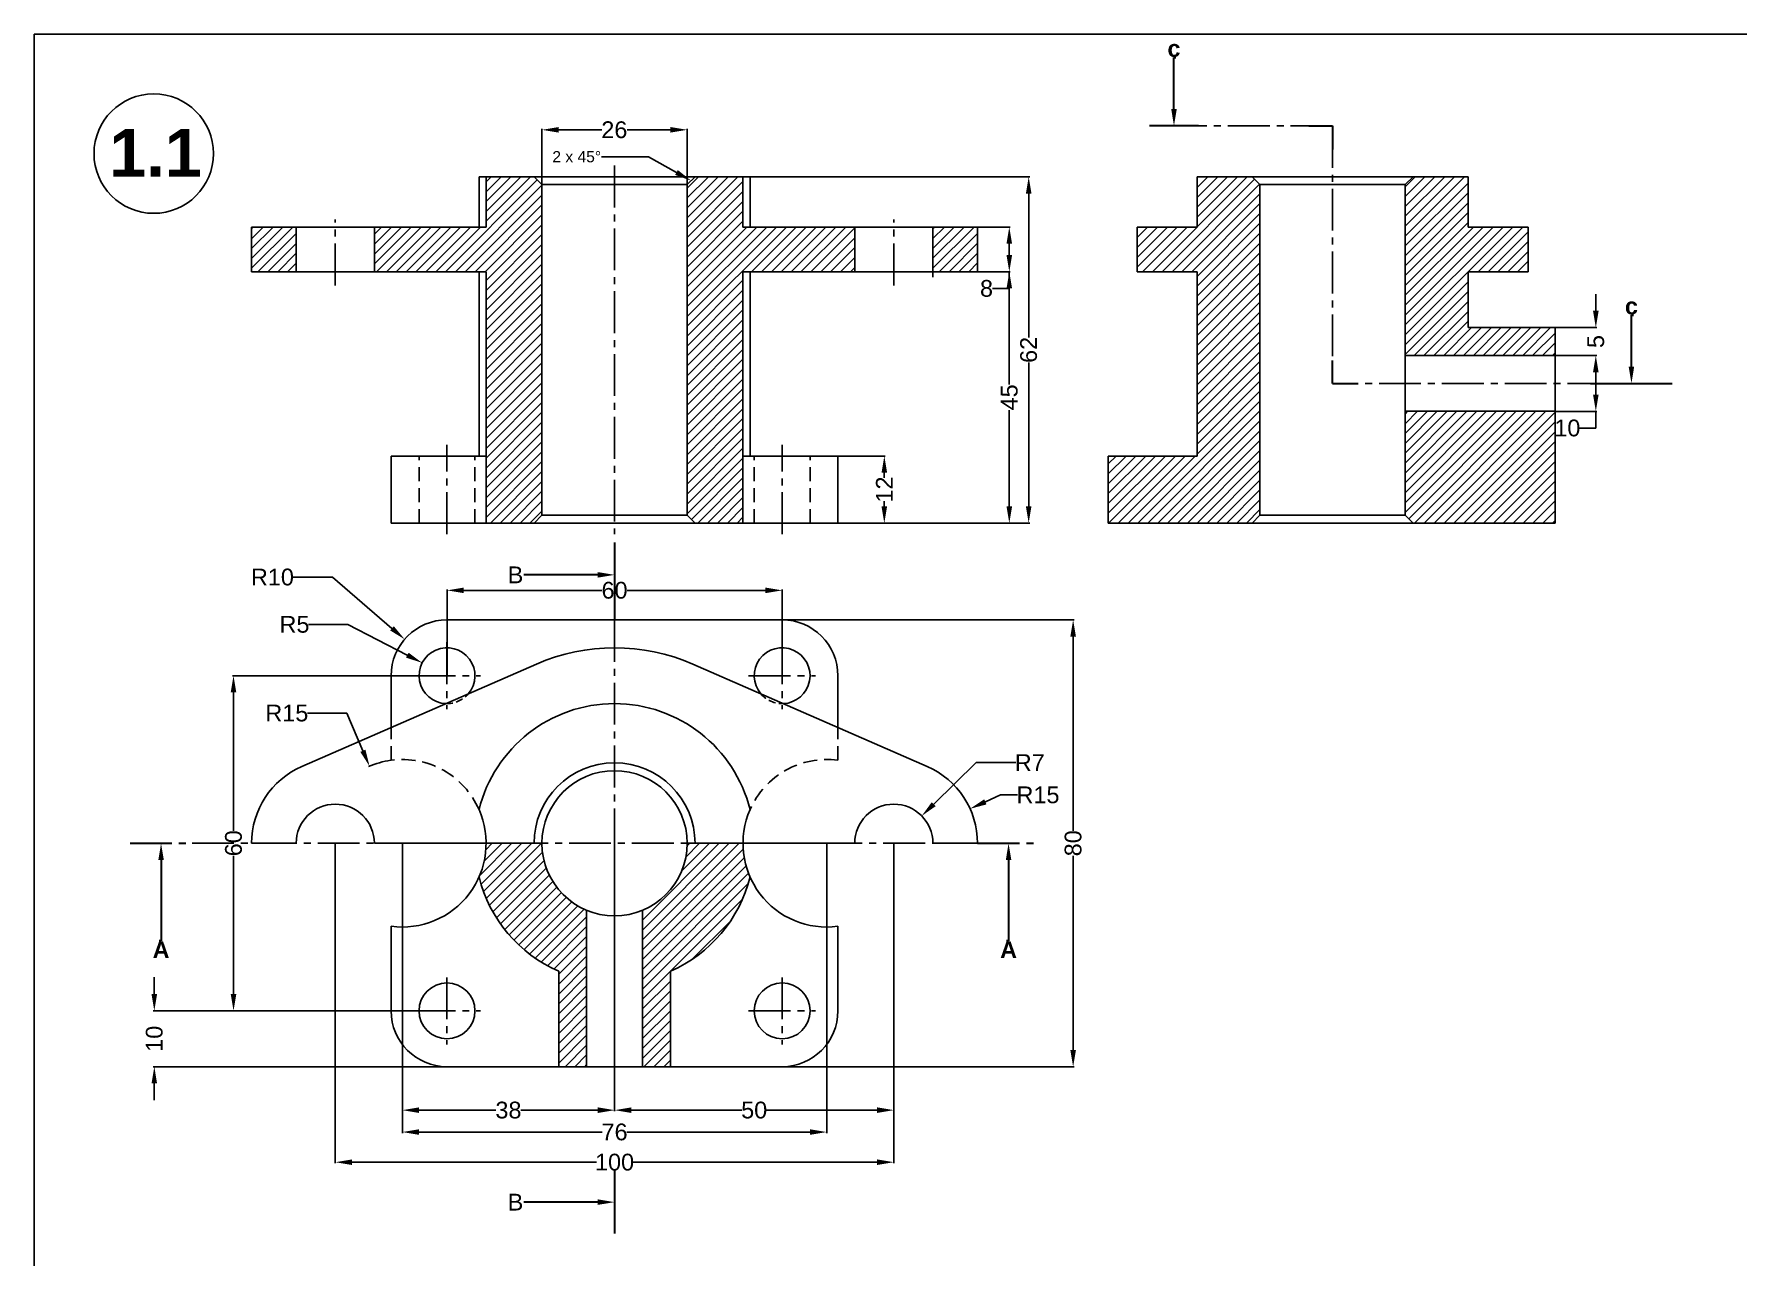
# Model space of a CAD drawing. Header units: inches. Extents: x 24 to 2004, y 12 to 434.
# Drawn here: x 23.6 to 328.7, y 214.9 to 433.8 of the extents above; entities that cross this region are included whole.
import ezdxf
from ezdxf import colors
from ezdxf.entities.mleader import LeaderData, LeaderLine
from ezdxf.math import Vec2, Vec3

# ---------------------------------------------------------------- set-up
doc = ezdxf.new("R2010")
doc.units = ezdxf.units.IN
doc.header["$LTSCALE"] = 10
doc.header["$MEASUREMENT"] = 0
for name, pattern in [('CENTER2', [1.125, 0.75, -0.125, 0.125, -0.125]), ('HIDDEN', [0.375, 0.25, -0.125]), ('HIDDEN2', [0.1875, 0.125, -0.0625])]:
    doc.linetypes.add(name, pattern=pattern)
doc.styles.get("Standard").update_dxf_attribs({"font": 'arial.ttf'})
doc.dimstyles.get("Standard").update_dxf_attribs({"dimtxt": 3, "dimasz": 3, "dimexe": 0.18, "dimexo": 0.0625, "dimgap": 0.09, "dimtad": 0, "dimtoh": 1, "dimdec": 0, "dimzin": 0, "dimdsep": 46, "dimtxsty": 'Standard', "dimcen": 0.09, "dimclrd": 3, "dimclre": 3, "dimclrt": 3, "dimadec": 0, "dimazin": 0, "dimtfac": 1, "dimtdec": 0, "dimtofl": 0, "dimtmove": 0, "dimatfit": 3, "dimfxl": 1, "dimtfillclr": 256, "dimtolj": 1, "dimtzin": 0, "dimarcsym": 0})

# ---------------------------------------------------------------- blocks, each defined once
blk = doc.blocks.new('*D35')
at = {"color": 3, "lineweight": -2, "transparency": 16777216}
for p, q in [((167.58, 358.26), (176, 358.26)), ((175.82, 355.26), (175.82, 354.34)), ((175.82, 349.26), (175.82, 350.18)), ((167.58, 346.26), (176, 346.26))]:
    blk.add_line(p, q, dxfattribs=at)
at = {"color": 3, "transparency": 16777216}
for points in [[(175.32, 355.26), (176.32, 355.26), (175.82, 358.26)], [(175.32, 349.26), (176.32, 349.26), (175.82, 346.26)]]:
    blk.add_solid(points, dxfattribs=at)
at = {"layer": 'Defpoints', "color": 0, "transparency": 16777216}
for p in [(167.52, 358.26), (167.52, 346.26), (175.82, 346.26)]:
    blk.add_point(p, dxfattribs=at)
at = {"color": 3, "transparency": 16777216, "insert": (175.82, 352.26), "char_height": 3, "attachment_point": 5, "rotation": 90}
blk.add_mtext('\\A1;12', dxfattribs=at)
blk = doc.blocks.new('*D36')
at = {"color": 3, "lineweight": -2, "transparency": 16777216}
for p, q in [((151.84, 408.26), (201.85, 408.26)), ((201.67, 405.26), (201.67, 379.49)), ((201.67, 349.26), (201.67, 375.03)), ((167.58, 346.26), (201.85, 346.26))]:
    blk.add_line(p, q, dxfattribs=at)
at = {"color": 3, "transparency": 16777216}
for points in [[(201.17, 405.26), (202.17, 405.26), (201.67, 408.26)], [(201.17, 349.26), (202.17, 349.26), (201.67, 346.26)]]:
    blk.add_solid(points, dxfattribs=at)
at = {"layer": 'Defpoints', "color": 0, "transparency": 16777216}
for p in [(151.78, 408.26), (167.52, 346.26), (201.67, 346.26)]:
    blk.add_point(p, dxfattribs=at)
at = {"color": 3, "transparency": 16777216, "insert": (201.67, 377.26), "char_height": 3, "attachment_point": 5, "rotation": 90}
blk.add_mtext('\\A1;62', dxfattribs=at)
blk = doc.blocks.new('*D37')
at = {"color": 3, "lineweight": -2, "transparency": 16777216}
for p, q in [((192.58, 399.26), (198.38, 399.26)), ((198.2, 396.26), (198.2, 394.26)), ((192.58, 391.26), (198.38, 391.26)), ((198.2, 391.26), (198.2, 388.26)), ((198.2, 388.26), (195.2, 388.26))]:
    blk.add_line(p, q, dxfattribs=at)
at = {"color": 3, "transparency": 16777216}
for points in [[(197.7, 396.26), (198.7, 396.26), (198.2, 399.26)], [(197.7, 394.26), (198.7, 394.26), (198.2, 391.26)]]:
    blk.add_solid(points, dxfattribs=at)
at = {"layer": 'Defpoints', "color": 0, "transparency": 16777216}
for p in [(192.52, 399.26), (192.52, 391.26), (198.2, 391.26)]:
    blk.add_point(p, dxfattribs=at)
at = {"color": 3, "transparency": 16777216, "insert": (194.12, 388.26), "char_height": 3, "attachment_point": 5}
blk.add_mtext('\\A1;8', dxfattribs=at)
blk = doc.blocks.new('*D38')
at = {"color": 3, "lineweight": -2, "transparency": 16777216}
for p, q in [((192.58, 391.26), (198.38, 391.26)), ((198.2, 388.26), (198.2, 371.07)), ((198.2, 349.26), (198.2, 366.45)), ((167.58, 346.26), (198.38, 346.26))]:
    blk.add_line(p, q, dxfattribs=at)
at = {"color": 3, "transparency": 16777216}
for points in [[(197.7, 388.26), (198.7, 388.26), (198.2, 391.26)], [(197.7, 349.26), (198.7, 349.26), (198.2, 346.26)]]:
    blk.add_solid(points, dxfattribs=at)
at = {"layer": 'Defpoints', "color": 0, "transparency": 16777216}
for p in [(192.52, 391.26), (198.2, 391.26), (167.52, 346.26)]:
    blk.add_point(p, dxfattribs=at)
at = {"color": 3, "transparency": 16777216, "insert": (198.2, 368.76), "char_height": 3, "attachment_point": 5, "rotation": 90}
blk.add_mtext('\\A1;45', dxfattribs=at)
blk = doc.blocks.new('*D39')
at = {"color": 3, "lineweight": -2, "transparency": 16777216}
for p, q in [((114.52, 406.91), (114.52, 416.84)), ((117.52, 416.66), (125.22, 416.66)), ((137.52, 416.66), (129.75, 416.66)), ((140.52, 406.91), (140.52, 416.84))]:
    blk.add_line(p, q, dxfattribs=at)
at = {"color": 3, "transparency": 16777216}
for points in [[(117.52, 417.16), (117.52, 416.16), (114.52, 416.66)], [(137.52, 417.16), (137.52, 416.16), (140.52, 416.66)]]:
    blk.add_solid(points, dxfattribs=at)
at = {"layer": 'Defpoints', "color": 0, "transparency": 16777216}
for p in [(140.52, 416.66), (114.52, 406.85), (140.52, 406.85)]:
    blk.add_point(p, dxfattribs=at)
at = {"color": 3, "transparency": 16777216, "insert": (127.48, 416.66), "char_height": 3, "attachment_point": 5}
blk.add_mtext('\\A1;26', dxfattribs=at)
blk = doc.blocks.new('*D40')
at = {"color": 3, "lineweight": -2, "transparency": 16777216}
for p, q in [((77.52, 288.87), (77.52, 231.65)), ((177.52, 288.87), (177.52, 231.65)), ((80.52, 231.83), (124.26, 231.83)), ((174.52, 231.83), (130.77, 231.83))]:
    blk.add_line(p, q, dxfattribs=at)
at = {"color": 3, "transparency": 16777216}
for points in [[(80.52, 232.33), (80.52, 231.33), (77.52, 231.83)], [(174.52, 232.33), (174.52, 231.33), (177.52, 231.83)]]:
    blk.add_solid(points, dxfattribs=at)
at = {"layer": 'Defpoints', "color": 0, "transparency": 16777216}
for p in [(77.52, 288.93), (177.52, 288.93), (177.52, 231.83)]:
    blk.add_point(p, dxfattribs=at)
at = {"color": 3, "transparency": 16777216, "insert": (127.52, 231.83), "char_height": 3, "attachment_point": 5}
blk.add_mtext('\\A1;100', dxfattribs=at)
blk = doc.blocks.new('*D41')
at = {"color": 3, "lineweight": -2, "transparency": 16777216}
for p, q in [((89.52, 288.87), (89.52, 237.05)), ((165.52, 288.87), (165.52, 237.05)), ((92.52, 237.23), (125.29, 237.23)), ((162.52, 237.23), (129.74, 237.23))]:
    blk.add_line(p, q, dxfattribs=at)
at = {"color": 3, "transparency": 16777216}
for points in [[(92.52, 237.73), (92.52, 236.73), (89.52, 237.23)], [(162.52, 237.73), (162.52, 236.73), (165.52, 237.23)]]:
    blk.add_solid(points, dxfattribs=at)
at = {"layer": 'Defpoints', "color": 0, "transparency": 16777216}
for p in [(89.52, 288.93), (165.52, 288.93), (89.52, 237.23)]:
    blk.add_point(p, dxfattribs=at)
at = {"color": 3, "transparency": 16777216, "insert": (127.52, 237.23), "char_height": 3, "attachment_point": 5}
blk.add_mtext('\\A1;76', dxfattribs=at)
blk = doc.blocks.new('*D42')
at = {"color": 3, "lineweight": -2, "transparency": 16777216}
for p, q in [((89.52, 288.87), (89.52, 240.97)), ((127.52, 288.87), (127.52, 240.97)), ((92.52, 241.15), (106.27, 241.15)), ((124.52, 241.15), (110.76, 241.15))]:
    blk.add_line(p, q, dxfattribs=at)
at = {"color": 3, "transparency": 16777216}
for points in [[(92.52, 241.65), (92.52, 240.65), (89.52, 241.15)], [(124.52, 241.65), (124.52, 240.65), (127.52, 241.15)]]:
    blk.add_solid(points, dxfattribs=at)
at = {"layer": 'Defpoints', "color": 0, "transparency": 16777216}
for p in [(89.52, 288.93), (127.52, 288.93), (127.52, 241.15)]:
    blk.add_point(p, dxfattribs=at)
at = {"color": 3, "transparency": 16777216, "insert": (108.52, 241.15), "char_height": 3, "attachment_point": 5}
blk.add_mtext('\\A1;38', dxfattribs=at)
blk = doc.blocks.new('*D43')
at = {"color": 3, "lineweight": -2, "transparency": 16777216}
for p, q in [((127.52, 288.87), (127.52, 240.97)), ((177.52, 288.87), (177.52, 240.97)), ((130.52, 241.15), (150.28, 241.15)), ((174.52, 241.15), (154.75, 241.15))]:
    blk.add_line(p, q, dxfattribs=at)
at = {"color": 3, "transparency": 16777216}
for points in [[(130.52, 241.65), (130.52, 240.65), (127.52, 241.15)], [(174.52, 241.65), (174.52, 240.65), (177.52, 241.15)]]:
    blk.add_solid(points, dxfattribs=at)
at = {"layer": 'Defpoints', "color": 0, "transparency": 16777216}
for p in [(127.52, 288.93), (177.52, 288.93), (177.52, 241.15)]:
    blk.add_point(p, dxfattribs=at)
at = {"color": 3, "transparency": 16777216, "insert": (152.52, 241.15), "char_height": 3, "attachment_point": 5}
blk.add_mtext('\\A1;50', dxfattribs=at)
blk = doc.blocks.new('*D44')
at = {"color": 3, "lineweight": -2, "transparency": 16777216}
for p, q in [((157.58, 328.93), (209.81, 328.93)), ((209.63, 325.93), (209.63, 291.16)), ((209.63, 251.93), (209.63, 286.69)), ((157.58, 248.93), (209.81, 248.93))]:
    blk.add_line(p, q, dxfattribs=at)
at = {"color": 3, "transparency": 16777216}
for points in [[(209.13, 325.93), (210.13, 325.93), (209.63, 328.93)], [(209.13, 251.93), (210.13, 251.93), (209.63, 248.93)]]:
    blk.add_solid(points, dxfattribs=at)
at = {"layer": 'Defpoints', "color": 0, "transparency": 16777216}
for p in [(157.52, 328.93), (157.52, 248.93), (209.63, 248.93)]:
    blk.add_point(p, dxfattribs=at)
at = {"color": 3, "transparency": 16777216, "insert": (209.63, 288.93), "char_height": 3, "attachment_point": 5, "rotation": 90}
blk.add_mtext('\\A1;80', dxfattribs=at)
blk = doc.blocks.new('*D45')
at = {"color": 3, "lineweight": -2, "transparency": 16777216}
for p, q in [((97.45, 318.93), (59.11, 318.93)), ((59.29, 315.93), (59.29, 291.17)), ((59.29, 261.93), (59.29, 286.69)), ((97.45, 258.93), (59.11, 258.93))]:
    blk.add_line(p, q, dxfattribs=at)
at = {"color": 3, "transparency": 16777216}
for points in [[(58.79, 315.93), (59.79, 315.93), (59.29, 318.93)], [(58.79, 261.93), (59.79, 261.93), (59.29, 258.93)]]:
    blk.add_solid(points, dxfattribs=at)
at = {"layer": 'Defpoints', "color": 0, "transparency": 16777216}
for p in [(59.29, 318.93), (97.52, 318.93), (97.52, 258.93)]:
    blk.add_point(p, dxfattribs=at)
at = {"color": 3, "transparency": 16777216, "insert": (59.29, 288.93), "char_height": 3, "attachment_point": 5, "rotation": 90}
blk.add_mtext('\\A1;60', dxfattribs=at)
blk = doc.blocks.new('*D46')
at = {"color": 3, "lineweight": -2, "transparency": 16777216}
for p, q in [((45.11, 261.93), (45.11, 264.93)), ((97.45, 258.93), (44.93, 258.93)), ((97.45, 248.93), (44.93, 248.93)), ((45.11, 245.93), (45.11, 242.93))]:
    blk.add_line(p, q, dxfattribs=at)
at = {"color": 3, "transparency": 16777216}
for points in [[(44.61, 261.93), (45.61, 261.93), (45.11, 258.93)], [(44.61, 245.93), (45.61, 245.93), (45.11, 248.93)]]:
    blk.add_solid(points, dxfattribs=at)
at = {"layer": 'Defpoints', "color": 0, "transparency": 16777216}
for p in [(97.52, 258.93), (45.11, 248.93), (97.52, 248.93)]:
    blk.add_point(p, dxfattribs=at)
at = {"color": 3, "transparency": 16777216, "insert": (45.11, 253.93), "char_height": 3, "attachment_point": 5, "rotation": 90}
blk.add_mtext('\\A1;10', dxfattribs=at)
blk = doc.blocks.new('*D47')
at = {"color": 3, "lineweight": -2, "transparency": 16777216}
for p, q in [((72.53, 312.23), (79.59, 312.23)), ((79.59, 312.23), (82.46, 305.49)), ((89.43, 288.93), (89.61, 288.93)), ((89.52, 288.84), (89.52, 289.02))]:
    blk.add_line(p, q, dxfattribs=at)
blk.add_arc((89.52, 288.93), 15, 97.901, 113.7576, dxfattribs=at)
at = {"color": 3, "transparency": 16777216}
blk.add_solid([(82.92, 305.68), (82, 305.29), (83.64, 302.73)], dxfattribs=at)
at = {"layer": 'Defpoints', "color": 0, "transparency": 16777216}
for p in [(83.64, 302.73), (89.52, 288.93)]:
    blk.add_point(p, dxfattribs=at)
at = {"color": 3, "transparency": 16777216, "insert": (68.84, 312.23), "char_height": 3, "attachment_point": 5}
blk.add_mtext('\\A1;R15', dxfattribs=at)
blk = doc.blocks.new('*D48')
at = {"color": 3, "lineweight": -2, "transparency": 16777216}
for p, q in [((192.28, 303.38), (184.66, 295.92)), ((199.35, 303.38), (192.28, 303.38)), ((177.43, 288.93), (177.61, 288.93)), ((177.52, 288.84), (177.52, 289.02))]:
    blk.add_line(p, q, dxfattribs=at)
at = {"color": 3, "transparency": 16777216}
blk.add_solid([(184.31, 296.28), (185.01, 295.57), (182.52, 293.83)], dxfattribs=at)
at = {"layer": 'Defpoints', "color": 0, "transparency": 16777216}
for p in [(182.52, 293.83), (177.52, 288.93)]:
    blk.add_point(p, dxfattribs=at)
at = {"color": 3, "transparency": 16777216, "insert": (201.86, 303.38), "char_height": 3, "attachment_point": 5}
blk.add_mtext('\\A1;R7', dxfattribs=at)
blk = doc.blocks.new('*D49')
at = {"color": 3, "lineweight": -2, "transparency": 16777216}
for p, q in [((196.65, 297.58), (193.92, 296.34)), ((199.65, 297.58), (196.65, 297.58)), ((177.43, 288.93), (177.61, 288.93)), ((177.52, 288.84), (177.52, 289.02))]:
    blk.add_line(p, q, dxfattribs=at)
at = {"color": 3, "transparency": 16777216}
blk.add_solid([(193.71, 296.8), (194.12, 295.89), (191.18, 295.11)], dxfattribs=at)
at = {"layer": 'Defpoints', "color": 0, "transparency": 16777216}
for p in [(191.18, 295.11), (177.52, 288.93)]:
    blk.add_point(p, dxfattribs=at)
at = {"color": 3, "transparency": 16777216, "insert": (203.34, 297.58), "char_height": 3, "attachment_point": 5}
blk.add_mtext('\\A1;R15', dxfattribs=at)
blk = doc.blocks.new('*D50')
at = {"color": 3, "lineweight": -2, "transparency": 16777216}
for p, q in [((97.52, 318.99), (97.52, 334.39)), ((100.52, 334.21), (125.27, 334.21)), ((154.52, 334.21), (129.76, 334.21)), ((157.52, 318.99), (157.52, 334.39))]:
    blk.add_line(p, q, dxfattribs=at)
at = {"color": 3, "transparency": 16777216}
for points in [[(100.52, 334.71), (100.52, 333.71), (97.52, 334.21)], [(154.52, 334.71), (154.52, 333.71), (157.52, 334.21)]]:
    blk.add_solid(points, dxfattribs=at)
at = {"layer": 'Defpoints', "color": 0, "transparency": 16777216}
for p in [(157.52, 334.21), (97.52, 318.93), (157.52, 318.93)]:
    blk.add_point(p, dxfattribs=at)
at = {"color": 3, "transparency": 16777216, "insert": (127.52, 334.21), "char_height": 3, "attachment_point": 5}
blk.add_mtext('\\A1;60', dxfattribs=at)
blk = doc.blocks.new('*D51')
at = {"color": 3, "lineweight": -2, "transparency": 16777216}
for p, q in [((69.93, 336.58), (77.01, 336.58)), ((77.01, 336.58), (87.66, 327.41)), ((97.43, 318.93), (97.61, 318.93)), ((97.52, 318.84), (97.52, 319.02))]:
    blk.add_line(p, q, dxfattribs=at)
at = {"color": 3, "transparency": 16777216}
blk.add_solid([(87.99, 327.79), (87.34, 327.03), (89.94, 325.45)], dxfattribs=at)
at = {"layer": 'Defpoints', "color": 0, "transparency": 16777216}
for p in [(89.94, 325.45), (97.52, 318.93)]:
    blk.add_point(p, dxfattribs=at)
at = {"color": 3, "transparency": 16777216, "insert": (66.26, 336.58), "char_height": 3, "attachment_point": 5}
blk.add_mtext('\\A1;R10', dxfattribs=at)
blk = doc.blocks.new('*D52')
at = {"color": 3, "lineweight": -2, "transparency": 16777216}
for p, q in [((72.73, 328.11), (79.79, 328.11)), ((79.79, 328.11), (90.41, 322.61)), ((97.43, 318.93), (97.61, 318.93)), ((97.52, 318.84), (97.52, 319.02))]:
    blk.add_line(p, q, dxfattribs=at)
at = {"color": 3, "transparency": 16777216}
blk.add_solid([(90.64, 323.05), (90.18, 322.16), (93.08, 321.23)], dxfattribs=at)
at = {"layer": 'Defpoints', "color": 0, "transparency": 16777216}
for p in [(93.08, 321.23), (97.52, 318.93)]:
    blk.add_point(p, dxfattribs=at)
at = {"color": 3, "transparency": 16777216, "insert": (70.21, 328.11), "char_height": 3, "attachment_point": 5}
blk.add_mtext('\\A1;R5', dxfattribs=at)
blk = doc.blocks.new('*D54')
at = {"color": 3, "lineweight": -2, "transparency": 16777216}
for p, q in [((295.98, 376.26), (303.4, 376.26)), ((303.22, 373.26), (303.22, 369.26)), ((295.98, 366.26), (303.4, 366.26)), ((303.22, 366.26), (303.22, 363.26)), ((303.22, 363.26), (300.22, 363.26))]:
    blk.add_line(p, q, dxfattribs=at)
at = {"color": 3, "transparency": 16777216}
for points in [[(302.72, 373.26), (303.72, 373.26), (303.22, 376.26)], [(302.72, 369.26), (303.72, 369.26), (303.22, 366.26)]]:
    blk.add_solid(points, dxfattribs=at)
at = {"layer": 'Defpoints', "color": 0, "transparency": 16777216}
for p in [(295.91, 376.26), (295.91, 366.26), (303.22, 366.26)]:
    blk.add_point(p, dxfattribs=at)
at = {"color": 3, "transparency": 16777216, "insert": (298.12, 363.26), "char_height": 3, "attachment_point": 5}
blk.add_mtext('\\A1;10', dxfattribs=at)
blk = doc.blocks.new('*D55')
at = {"color": 3, "lineweight": -2, "transparency": 16777216}
for p, q in [((303.22, 384.26), (303.22, 387.26)), ((295.98, 381.26), (303.4, 381.26)), ((295.98, 376.26), (303.4, 376.26)), ((303.22, 373.26), (303.22, 370.26))]:
    blk.add_line(p, q, dxfattribs=at)
at = {"color": 3, "transparency": 16777216}
for points in [[(302.72, 384.26), (303.72, 384.26), (303.22, 381.26)], [(302.72, 373.26), (303.72, 373.26), (303.22, 376.26)]]:
    blk.add_solid(points, dxfattribs=at)
at = {"layer": 'Defpoints', "color": 0, "transparency": 16777216}
for p in [(295.91, 381.26), (303.22, 381.26), (295.91, 376.26)]:
    blk.add_point(p, dxfattribs=at)
at = {"color": 3, "transparency": 16777216, "insert": (303.22, 378.76), "char_height": 3, "attachment_point": 5, "rotation": 90}
blk.add_mtext('\\A1;5', dxfattribs=at)

msp = doc.modelspace()

# ---------------------------------------------------------------- hatches: boundary and pattern name
h = msp.add_hatch()
h.set_pattern_fill('ANSI31', color=3, scale=10)
h.set_pattern_definition([(45, (28.2386, 97.7321), (-0.8838835, 0.8838835), [])])
h.paths.add_polyline_path([(70.516, 399.262), (62.516, 399.262), (62.516, 391.262), (70.516, 391.262)])
h.paths.add_polyline_path([(114.516, 406.848), (113.101, 408.262), (104.516, 408.262), (104.516, 399.262), (84.516, 399.262), (84.516, 391.262), (104.516, 391.262), (104.516, 358.262), (114.516, 358.262)])
h.paths.add_polyline_path([(150.516, 391.262), (170.516, 391.262), (170.516, 399.262), (150.516, 399.262), (150.516, 408.262), (141.93, 408.262), (140.516, 406.848), (140.516, 358.262), (150.516, 358.262)])
h.paths.add_polyline_path([(192.516, 399.262), (184.516, 399.262), (184.516, 391.262), (192.516, 391.262)])
h.paths.add_polyline_path([(114.516, 358.262), (104.516, 358.262), (104.516, 346.262), (113.101, 346.262), (114.516, 347.676)])
h.paths.add_polyline_path([(150.516, 358.262), (140.516, 358.262), (140.516, 347.676), (141.93, 346.262), (150.516, 346.262)])
h = msp.add_hatch()
h.set_pattern_fill('ANSI31', color=3, scale=10)
h.set_pattern_definition([(45, (-34.7017, -128.8813), (-0.8838835, 0.8838835), [])])
h.paths.add_polyline_path([(243.079, 406.848), (241.664, 408.262), (231.815, 408.262), (231.815, 399.262), (221.079, 399.262), (221.079, 391.262), (231.815, 391.262), (231.815, 358.262), (215.913, 358.262), (215.913, 346.262), (241.664, 346.262), (243.079, 347.676), (243.079, 358.262)])
h.paths.add_polyline_path([(269.079, 376.262), (295.913, 376.262), (295.913, 381.262), (280.342, 381.262), (280.342, 391.262), (291.079, 391.262), (291.079, 399.262), (280.342, 399.262), (280.342, 408.262), (270.493, 408.262), (269.079, 406.848)])
h.paths.add_polyline_path([(269.079, 366.262), (269.079, 358.262), (269.079, 347.676), (270.493, 346.262), (295.913, 346.262), (295.913, 358.262), (295.913, 366.262)])
at = {"linetype": 'HIDDEN', "lineweight": 25}
h = msp.add_hatch(dxfattribs=at)
h.set_pattern_fill('ANSI31', color=3, scale=10)
h.set_pattern_definition([(45, (-34.7017, -135.9987), (-0.8838835, 0.8838835), [])])
h.paths.add_polyline_path([(114.516, 288.928), (104.516, 288.928, -0.1037012), (103.252, 282.903, 0.2330594), (117.516, 266.015), (117.516, 248.928), (122.516, 248.928), (122.516, 276.928, -0.3027756)])
h.paths.add_polyline_path([(151.779, 282.903, -0.1037012), (150.516, 288.928), (140.516, 288.928, -0.3027756), (132.516, 276.928), (132.516, 248.928), (137.516, 248.928), (137.516, 266.015, 0.2330594)])

# ---------------------------------------------------------------- linework, layer by layer
for p, q in [((23.581, 13.802), (23.581, 433.802)), ((23.581, 433.802), (617.581, 433.802)), ((113.101, 408.262), (103.252, 408.262)), ((103.252, 399.262), (103.252, 408.262)), ((104.516, 399.262), (104.516, 408.262)), ((114.516, 406.848), (113.101, 408.262)), ((113.101, 408.262), (151.779, 408.262)), ((114.516, 406.848), (114.516, 358.262)), ((114.516, 406.848), (140.516, 406.848)), ((140.516, 406.848), (141.93, 408.262)), ((140.516, 358.262), (140.516, 406.848)), ((150.516, 399.262), (150.516, 408.262)), ((151.779, 399.262), (151.779, 408.262)), ((231.815, 408.262), (280.342, 408.262)), ((231.815, 399.262), (231.815, 408.262)), ((243.079, 406.848), (241.664, 408.262)), ((243.079, 406.848), (243.079, 358.262)), ((243.079, 406.848), (269.079, 406.848)), ((269.079, 406.848), (270.493, 408.262)), ((269.079, 358.262), (269.079, 406.848)), ((280.342, 399.262), (280.342, 408.262)), ((62.516, 399.262), (62.516, 391.262)), ((104.516, 399.262), (62.516, 399.262)), ((70.516, 399.262), (70.516, 391.262)), ((84.516, 399.262), (84.516, 391.262)), ((192.516, 399.262), (150.516, 399.262)), ((170.516, 399.262), (170.516, 391.262)), ((184.516, 399.262), (184.516, 390.262)), ((192.516, 399.262), (192.516, 391.262)), ((231.815, 399.262), (221.079, 399.262)), ((221.079, 399.262), (221.079, 391.262)), ((291.079, 399.262), (280.342, 399.262)), ((291.079, 391.262), (291.079, 399.262)), ((104.516, 391.262), (62.516, 391.262)), ((103.252, 358.262), (103.252, 391.262)), ((104.516, 346.262), (104.516, 391.262)), ((192.516, 391.262), (150.516, 391.262)), ((150.516, 346.262), (150.516, 391.262)), ((151.779, 358.262), (151.779, 391.262)), ((221.079, 391.262), (231.815, 391.262)), ((231.815, 391.262), (231.815, 358.262)), ((280.342, 391.262), (280.342, 381.262)), ((280.342, 391.262), (291.079, 391.262)), ((151.779, 358.262), (151.779, 390.262)), ((280.342, 381.262), (295.913, 381.262)), ((295.913, 376.262), (295.913, 381.262)), ((295.913, 376.262), (269.079, 376.262)), ((295.913, 376.262), (295.913, 366.262)), ((295.913, 366.262), (269.079, 366.262)), ((295.913, 358.262), (295.913, 366.262)), ((87.516, 346.262), (87.516, 358.262)), ((87.516, 358.262), (104.516, 358.262)), ((114.516, 358.262), (114.516, 347.676)), ((140.516, 358.262), (140.516, 347.676)), ((150.516, 358.262), (167.516, 358.262)), ((167.516, 346.262), (167.516, 358.262)), ((215.913, 346.262), (215.913, 358.262)), ((215.913, 358.262), (231.815, 358.262)), ((243.079, 358.262), (243.079, 347.676)), ((269.079, 358.262), (269.079, 347.676)), ((295.913, 346.262), (295.913, 358.262)), ((167.516, 346.262), (87.516, 346.262)), ((114.516, 347.676), (113.101, 346.262)), ((114.516, 347.676), (140.516, 347.676)), ((140.516, 347.676), (141.93, 346.262)), ((215.913, 346.262), (295.913, 346.262)), ((243.079, 347.676), (241.664, 346.262)), ((243.079, 347.676), (269.079, 347.676)), ((269.079, 347.676), (270.493, 346.262)), ((127.516, 328.928), (97.516, 328.928)), ((127.516, 328.928), (157.516, 328.928)), ((71.516, 302.675), (113.516, 321.006)), ((183.516, 302.675), (141.516, 321.006)), ((87.516, 318.928), (87.516, 309.658)), ((167.516, 318.928), (167.516, 309.658)), ((70.516, 288.928), (62.516, 288.928)), ((104.516, 288.928), (84.516, 288.928)), ((114.516, 288.928), (104.516, 288.928)), ((150.516, 288.928), (140.516, 288.928)), ((150.516, 288.928), (170.516, 288.928)), ((184.516, 288.928), (192.516, 288.928)), ((122.516, 276.928), (122.516, 248.928)), ((132.516, 276.928), (132.516, 248.928)), ((87.516, 258.928), (87.516, 274.062)), ((167.516, 258.928), (167.516, 274.062)), ((117.516, 266.015), (117.516, 248.928)), ((137.516, 266.015), (137.516, 248.928)), ((127.516, 248.928), (97.516, 248.928)), ((127.516, 248.928), (157.516, 248.928))]:
    msp.add_line(p, q)
at = {"linetype": 'CENTER2'}
for p, q in [((256.079, 417.367), (223.31, 417.367)), ((256.079, 417.367), (256.079, 371.262)), ((316.916, 371.262), (256.079, 371.262)), ((127.516, 328.928), (127.516, 245.09)), ((97.516, 324.928), (97.516, 312.928)), ((157.516, 324.928), (157.516, 312.928)), ((91.516, 318.928), (103.516, 318.928)), ((151.516, 318.928), (163.516, 318.928)), ((51.874, 288.928), (192.516, 288.928)), ((97.516, 264.928), (97.516, 252.928)), ((157.516, 264.928), (157.516, 252.928)), ((91.516, 258.928), (103.516, 258.928)), ((151.516, 258.928), (163.516, 258.928))]:
    msp.add_line(p, q, dxfattribs=at)
at = {"lineweight": 30}
for p, q in [((232.065, 417.367), (223.31, 417.367)), ((251.811, 417.367), (256.079, 417.367)), ((256.079, 417.367), (256.079, 413.158)), ((256.079, 371.262), (256.079, 375.376)), ((256.079, 371.262), (260.682, 371.262)), ((302.277, 371.262), (316.916, 371.262)), ((127.516, 342.794), (127.516, 328.928)), ((127.516, 230.294), (127.516, 219.075))]:
    msp.add_line(p, q, dxfattribs=at)
at = {"linetype": 'CENTER2', "lineweight": 25}
for p, q in [((127.516, 410.262), (127.516, 344.262)), ((77.516, 388.814), (77.516, 400.61)), ((177.516, 388.814), (177.516, 400.61)), ((97.516, 344.262), (97.516, 360.262)), ((157.516, 344.262), (157.516, 360.262))]:
    msp.add_line(p, q, dxfattribs=at)
at = {"linetype": 'HIDDEN'}
for p, q in [((92.516, 346.262), (92.516, 358.262)), ((102.516, 346.262), (102.516, 358.262)), ((152.516, 346.262), (152.516, 358.262)), ((162.516, 346.262), (162.516, 358.262))]:
    msp.add_line(p, q, dxfattribs=at)
at = {"linetype": 'HIDDEN', "lineweight": 25}
for p, q in [((87.516, 303.794), (87.516, 309.658)), ((167.516, 303.794), (167.516, 309.658))]:
    msp.add_line(p, q, dxfattribs=at)
at = {"linetype": 'CENTER2', "lineweight": 30}
for p, q in [((40.769, 288.928), (51.874, 288.928)), ((192.516, 288.928), (203.62, 288.928))]:
    msp.add_line(p, q, dxfattribs=at)
for centre, radius in [((45.01, 412.408), 10.696), ((127.516, 288.928), 13), ((97.516, 258.928), 5), ((157.516, 258.928), 5)]:
    msp.add_circle(centre, radius)
for centre, radius, start, end in [((97.516, 318.928), 10, 90, 180), ((157.516, 318.928), 10, 0, 90), ((97.516, 318.928), 5, 319.53936, 267.617), ((127.516, 288.928), 35, 66.42182, 113.57818), ((157.516, 318.928), 5, 272.383, 220.46064), ((127.516, 288.928), 25, 13.94528, 166.05472), ((77.516, 288.928), 15, 113.57818, 180), ((127.516, 288.928), 14.414, 0, 180), ((177.516, 288.928), 15, 0, 66.42182), ((77.516, 288.928), 7, 0, 180), ((89.516, 288.928), 15, 262.33774, 23.68191), ((165.516, 288.928), 15, 156.31809, 277.66226), ((177.516, 288.928), 7, 360, 180), ((127.516, 288.928), 25, 193.94528, 246.42182), ((127.516, 288.928), 25, 293.57818, 346.05472), ((97.516, 258.928), 10, 180, 270), ((157.516, 258.928), 10, 270, 0)]:
    msp.add_arc(centre, radius, start, end)
at = {"linetype": 'HIDDEN2'}
for centre, start, end in [((97.516, 318.928), 267.617, 319.53936), ((157.516, 318.928), 220.46064, 272.383)]:
    msp.add_arc(centre, 5, start, end, dxfattribs=at)
at = {"linetype": 'HIDDEN', "lineweight": 25}
for centre, start, end in [((89.516, 288.928), 23.68191, 97.66226), ((165.516, 288.928), 82.33774, 156.31809)]:
    msp.add_arc(centre, 15, start, end, dxfattribs=at)

# ---------------------------------------------------------------- texts
at = {"insert": (37.048, 416.816), "char_height": 8.53308, "attachment_point": 1}
msp.add_mtext_dynamic_manual_height_columns('{\\fArial|b1|i0|c0|p34;1.1}', width=38.49365, gutter_width=2.133, heights=[40.264], dxfattribs=at)

# ---------------------------------------------------------------- dimensions: what is measured, and where the dimension line sits
for base, p1, p2, picture, middle in [((140.516, 416.663), (114.516, 406.848), (140.516, 406.848), '*D39', (127.482, 416.663)), ((177.516, 231.825), (77.516, 288.928), (177.516, 288.928), '*D40', (127.516, 231.825)), ((89.516, 237.226), (165.516, 288.928), (89.516, 288.928), '*D41', (127.516, 237.226)), ((127.516, 241.153), (89.516, 288.928), (127.516, 288.928), '*D42', (108.516, 241.153)), ((177.516, 241.153), (127.516, 288.928), (177.516, 288.928), '*D43', (152.516, 241.153))]:
    dim = msp.add_linear_dim(base=base, p1=p1, p2=p2, dimstyle='Standard')
    dim.commit()
    dim.dimension.update_dxf_attribs({"geometry": picture, "text_midpoint": middle, "dimtype": 160})
for base, p1, p2, picture, middle in [((201.669, 346.262), (151.779, 408.262), (167.516, 346.262), '*D36', (201.669, 377.262)), ((209.631, 248.928), (157.516, 328.928), (157.516, 248.928), '*D44', (209.631, 288.928)), ((59.286, 318.928), (97.516, 258.928), (97.516, 318.928), '*D45', (59.286, 288.928)), ((45.108, 248.928), (97.516, 258.928), (97.516, 248.928), '*D46', (45.108, 253.928))]:
    dim = msp.add_linear_dim(base=base, p1=p1, p2=p2, angle=90, dimstyle='Standard')
    dim.commit()
    dim.dimension.update_dxf_attribs({"geometry": picture, "text_midpoint": middle, "dimtype": 160})
for base, p1, p2, picture, middle in [((198.198, 391.262), (192.516, 399.262), (192.516, 391.262), '*D37', (194.12, 388.262)), ((198.198, 391.262), (167.516, 346.262), (192.516, 391.262), '*D38', (198.198, 368.762)), ((303.217, 381.262), (295.913, 376.262), (295.913, 381.262), '*D55', (303.217, 378.762)), ((303.217, 366.262), (295.913, 376.262), (295.913, 366.262), '*D54', (298.124, 363.262)), ((175.817, 346.262), (167.516, 358.262), (167.516, 346.262), '*D35', (175.817, 352.262))]:
    dim = msp.add_linear_dim(base=base, p1=p1, p2=p2, angle=90, dimstyle='Standard')
    dim.commit()
    dim.dimension.update_dxf_attribs({"geometry": picture, "text_midpoint": middle})
for center, mpoint, picture, middle in [((97.516, 318.928), (89.936, 325.451), '*D51', (66.26, 336.578)), ((97.516, 318.928), (93.076, 321.228), '*D52', (70.212, 328.109)), ((89.516, 288.928), (83.638, 302.728), '*D47', (68.844, 312.228)), ((177.516, 288.928), (182.517, 293.825), '*D48', (201.861, 303.383))]:
    dim = msp.add_radius_dim(center=center, mpoint=mpoint, dimstyle='Standard')
    dim.commit()
    dim.dimension.update_dxf_attribs({"geometry": picture, "text_midpoint": middle, "dimtype": 164})
dim = msp.add_linear_dim(base=(157.516, 334.21), p1=(97.516, 318.928), p2=(157.516, 318.928), dimstyle='Standard')
dim.commit()
dim.dimension.update_dxf_attribs({"geometry": '*D50', "text_midpoint": (127.516, 334.21)})
dim = msp.add_radius_dim(center=(177.516, 288.928), mpoint=(191.183, 295.108), dimstyle='Standard')
dim.commit()
dim.dimension.update_dxf_attribs({"geometry": '*D49', "text_midpoint": (203.336, 297.58)})

# ---------------------------------------------------------------- leaders
ml = msp.add_multileader_mtext('Standard')
ml.set_content('{\\fArial|b1|i0|c0|p34;c}', color=6)
ml.set_leader_properties(color=6, lineweight=30)
ml.build(insert=Vec2(0, 0))
ml.multileader.update_dxf_attribs({"text_attachment_direction": 1, "text_top_attachment_type": 10, "dogleg_length": 0.36, "arrow_head_size": 3})
ctx = ml.context
ctx.base_point, ctx.char_height, ctx.arrow_head_size, ctx.landing_gap_size, ctx.plane_origin = Vec3(227.687, 429.584), 3, 3, 0.09, Vec3(227.687, 417.367)
ctx.bottom_attachment, ctx.text_align_type = 10, 1
notes = []
notes.append((ctx, [(0, (1, 1, 0), (227.687, 429.584), (1, 0), 0.36, [(0, [(227.687, 417.367)], 0, [])])]))
ctx.mtext.insert, ctx.mtext.alignment, ctx.mtext.flow_direction = Vec3(227.687, 432.723), 2, 5
at = {"color": 3}
ml = msp.add_multileader_mtext('Standard', dxfattribs=at)
ml.set_content('{\\C3;2 x 45°}', color=3)
ml.set_leader_properties(color=3, lineweight=-1)
ml.build(insert=Vec2(0, 0))
ml.multileader.update_dxf_attribs({"dogleg_length": 0.36, "arrow_head_size": 3})
ctx = ml.context
ctx.base_point, ctx.char_height, ctx.arrow_head_size, ctx.landing_gap_size, ctx.plane_origin = Vec3(116.557, 411.832), 2, 3, 0.09, Vec3(141.223, 407.555)
ctx.text_align_type = 2
notes.append((ctx, [(0, (1, 1, 0), (133.593, 411.832), (-1, 0), 8.395, [(0, [(141.223, 407.555)], 0, [])])]))
ctx.mtext.insert, ctx.mtext.alignment, ctx.mtext.flow_direction = Vec3(125.108, 412.849), 3, 5
ml = msp.add_multileader_mtext('Standard')
ml.set_content('{\\fArial|b1|i0|c0|p34;c}', color=6)
ml.set_leader_properties(color=6, lineweight=30)
ml.build(insert=Vec2(0, 0))
ml.multileader.update_dxf_attribs({"text_attachment_direction": 1, "text_top_attachment_type": 10, "dogleg_length": 0.36, "arrow_head_size": 3})
ctx = ml.context
ctx.base_point, ctx.char_height, ctx.arrow_head_size, ctx.landing_gap_size, ctx.plane_origin = Vec3(309.596, 383.478), 3, 3, 0.09, Vec3(309.596, 371.262)
ctx.bottom_attachment, ctx.text_align_type = 10, 1
notes.append((ctx, [(0, (1, 1, 0), (309.596, 383.478), (1, 0), 0.36, [(0, [(309.596, 371.262)], 0, [])])]))
ctx.mtext.insert, ctx.mtext.alignment, ctx.mtext.flow_direction = Vec3(309.596, 386.618), 2, 5
ml = msp.add_multileader_mtext('Standard')
ml.set_content('B', color=6)
ml.set_leader_properties(color=6, lineweight=30)
ml.build(insert=Vec2(0, 0))
ml.multileader.update_dxf_attribs({"dogleg_length": 0.36, "arrow_head_size": 3})
ctx = ml.context
ctx.base_point, ctx.char_height, ctx.arrow_head_size, ctx.landing_gap_size, ctx.plane_origin = Vec3(108.829, 336.985), 3, 3, 0.09, Vec3(127.516, 336.985)
ctx.text_align_type = 2
notes.append((ctx, [(0, (1, 1, 0), (111.635, 336.985), (-1, 0), 0.36, [(0, [(127.516, 336.985)], 0, [])])]))
ctx.mtext.insert, ctx.mtext.width, ctx.mtext.alignment, ctx.mtext.flow_direction = Vec3(111.185, 338.485), 0.10533, 3, 5
ml = msp.add_multileader_mtext('Standard')
ml.set_content('{\\fArial|b1|i0|c0|p34;A}', color=6)
ml.set_leader_properties(color=6, lineweight=30)
ml.build(insert=Vec2(0, 0))
ml.multileader.update_dxf_attribs({"text_attachment_direction": 1, "dogleg_length": 0.36, "arrow_head_size": 3})
ctx = ml.context
ctx.base_point, ctx.char_height, ctx.arrow_head_size, ctx.landing_gap_size, ctx.plane_origin = Vec3(46.322, 268.286), 3, 3, 0.09, Vec3(46.322, 288.928)
ctx.text_align_type = 1
notes.append((ctx, [(0, (1, 1, 0), (46.322, 271.466), (-1, 0), 0.36, [(0, [(46.322, 288.928)], 0, [])])]))
ctx.mtext.insert, ctx.mtext.alignment, ctx.mtext.flow_direction = Vec3(46.322, 271.376), 2, 5
ml = msp.add_multileader_mtext('Standard')
ml.set_content('{\\fArial|b1|i0|c0|p34;A}', color=6)
ml.set_leader_properties(color=6, lineweight=30)
ml.build(insert=Vec2(0, 0))
ml.multileader.update_dxf_attribs({"text_attachment_direction": 1, "dogleg_length": 0.36, "arrow_head_size": 3})
ctx = ml.context
ctx.base_point, ctx.char_height, ctx.arrow_head_size, ctx.landing_gap_size, ctx.plane_origin = Vec3(198.068, 268.286), 3, 3, 0.09, Vec3(198.068, 288.928)
ctx.text_align_type = 1
notes.append((ctx, [(0, (1, 1, 0), (198.068, 271.466), (-1, 0), 0.36, [(0, [(198.068, 288.928)], 0, [])])]))
ctx.mtext.insert, ctx.mtext.alignment, ctx.mtext.flow_direction = Vec3(198.068, 271.376), 2, 5
ml = msp.add_multileader_mtext('Standard')
ml.set_content('B', color=6)
ml.set_leader_properties(color=6, lineweight=30)
ml.build(insert=Vec2(0, 0))
ml.multileader.update_dxf_attribs({"dogleg_length": 0.36, "arrow_head_size": 3})
ctx = ml.context
ctx.base_point, ctx.char_height, ctx.arrow_head_size, ctx.landing_gap_size, ctx.plane_origin = Vec3(108.829, 224.684), 3, 3, 0.09, Vec3(127.516, 224.684)
ctx.text_align_type = 2
notes.append((ctx, [(0, (1, 1, 0), (111.635, 224.684), (-1, 0), 0.36, [(0, [(127.516, 224.684)], 0, [])])]))
ctx.mtext.insert, ctx.mtext.width, ctx.mtext.alignment, ctx.mtext.flow_direction = Vec3(111.185, 226.184), 0.10533, 3, 5
for ctx, leaders in notes:
    for number, flags, end, landing, length, lines in leaders:
        leader = LeaderData()
        leader.index, (leader.has_last_leader_line, leader.has_dogleg_vector, leader.attachment_direction) = number, flags
        leader.last_leader_point, leader.dogleg_vector, leader.dogleg_length = Vec3(end), Vec3(landing), length
        for number, points, colour, breaks in lines:
            line = LeaderLine()
            line.index, line.vertices, line.color, line.breaks = number, Vec3.list(points), colors.encode_raw_color(colour), breaks
            leader.lines.append(line)
        ctx.leaders.append(leader)

doc.saveas('drawing.dxf')
